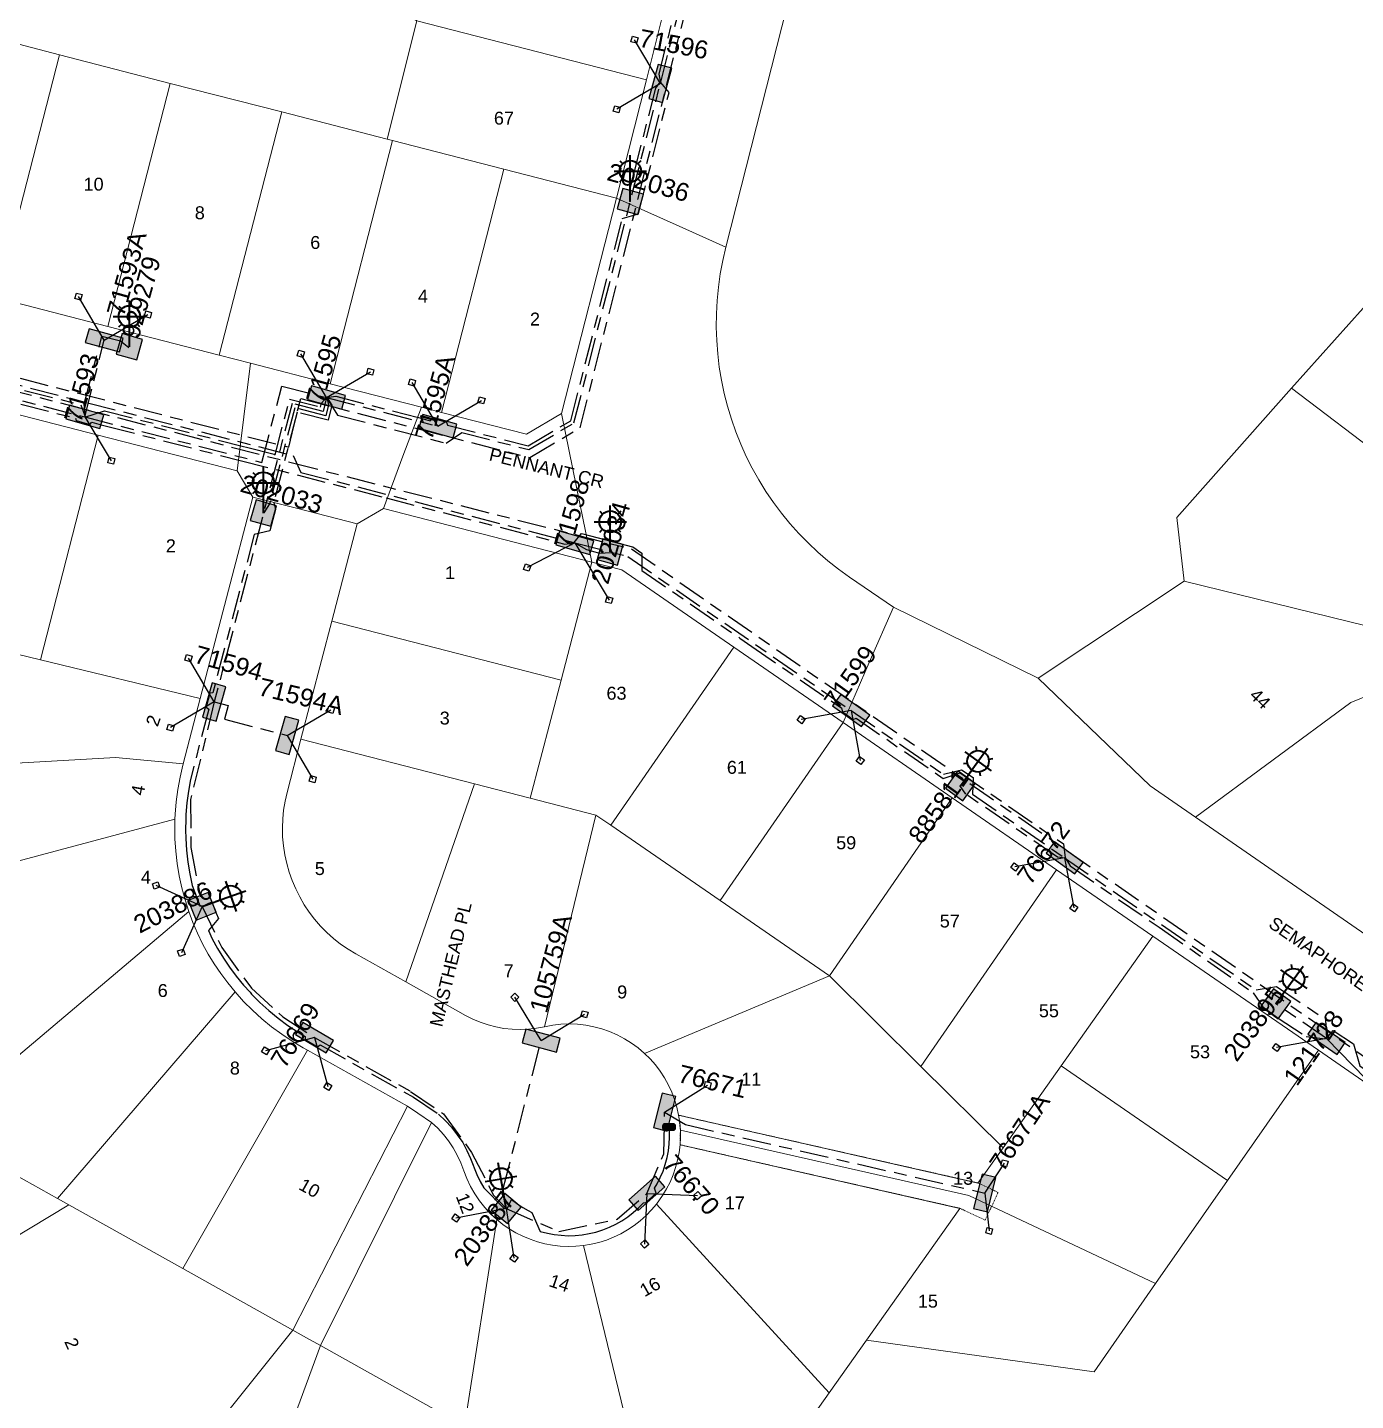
# Model space of a CAD drawing. Header units: metres. Extents: x 301080 to 303013, y 6182698 to 6183880.
# Drawn here: x 302232.2 to 302417.3, y 6183056.8 to 6183248.1 of the extents above; entities that cross this region are included whole.
import ezdxf
from ezdxf.enums import TextEntityAlignment as Align

# ---------------------------------------------------------------- set-up
doc = ezdxf.new("R2010")
doc.units = ezdxf.units.M
for name, pattern in [('Cable Exist UG', [8.2, 4, -1.2, 1.8, -1.2]), ('HIDDEN', [0.375, 0.25, -0.125]), ('HIDDEN2', [0.1875, 0.125, -0.0625])]:
    doc.linetypes.add(name, pattern=pattern)
doc.layers.get('0').update_dxf_attribs({"color": 6})
for name, color, linetype, lineweight in [('Cadastre Land Parcels_SP_EXT', 9, 'Continuous', 5), ('Cadastre Other Property_SP_EXT', 9, 'HIDDEN', 5), ('Cadastre Roads_SP_EXT', 9, 'Continuous', 5)]:
    doc.layers.add(name, color=color, linetype=linetype, lineweight=lineweight)
for name, color, linetype in [('Equip_SL_EXT', 7, 'Continuous'), ('Equip_SP_SL_EXT', 7, 'Continuous'), ('Mains_HV_EXT', 7, 'Continuous'), ('Mains_LV_EXT', 7, 'Continuous'), ('Mains_SL_EXT', 7, 'Continuous'), ('Services_SP_EXT', 7, 'Continuous'), ('SupportsUG_SP_LV_EXT', 7, 'Continuous'), ('SupportsUG_SP_LV_SL_EXT', 7, 'Continuous')]:
    doc.layers.add(name, color=color, linetype=linetype)
doc.styles.add('COLUMN_LABEL', font='arial.ttf')
doc.styles.add('iecARIAL', font='arial.ttf', dxfattribs={"height": 2})
doc.styles.add('POLE_LABEL', font='arial.ttf')
doc.styles.get("Standard").update_dxf_attribs({"font": 'arial.ttf'})

# ---------------------------------------------------------------- blocks, each defined once
blk = doc.blocks.new('COLUMN_EXT')
blk.add_hatch(color=256).paths.add_polyline_path([(-1.49, 1.48), (-1.49, -1.49), (1.48, -1.49), (1.48, 1.48)])
blk.add_lwpolyline([(-1.49, -1.49), (1.48, -1.49), (1.48, 1.48), (-1.49, 1.48)], close=True)
for tag, height, style, flags, p in [('ASSET_NUM', 2.5, 'COLUMN_LABEL', 8, (2, 2)), ('STRUCTURE_PLANT_NUMBER', 0.2, 'POLE_LABEL', 9, (1.81, 0.03)), ('STREET_CODE', 0.2, 'COLUMN_LABEL', 9, (1.81, -0.2))]:
    blk.add_attdef(tag, text='', height=height, dxfattribs=dict(style=style, flags=flags)).set_placement(p, align=Align.MIDDLE_LEFT)
at = {"flags": 9}
for tag, p in [('COLUMN_TYPE', (1.81, -0.4)), ('OWNED_BY', (1.81, -0.6)), ('STATE', (1.81, -0.8)), ('USAGE', (1.81, -1)), ('STREETNAME', (1.81, -1.6)), ('SUBURB', (1.81, -1.8)), ('LEGEND', (1.81, -1.2)), ('LOCATION', (1.81, -1.4)), ('NOTES', (1.81, -2))]:
    blk.add_attdef(tag, text='', height=0.2, dxfattribs=at).set_placement(p, align=Align.MIDDLE_LEFT)
at = {"flags": 1}
blk.add_attdef('Z', (1.81, -2.35), '', height=0.2, dxfattribs=at)
blk = doc.blocks.new('PILLAR_EXT')
blk.add_hatch(color=256).paths.add_polyline_path([(-2.475, 0.99), (-2.475, -0.99), (2.475, -0.99), (2.475, 0.99)])
blk.add_lwpolyline([(-2.475, -0.99), (2.475, -0.99), (2.475, 0.99), (-2.475, 0.99)], close=True)
at = {"style": 'iecARIAL', "flags": 8}
blk.add_attdef('ASSET_NUM', (1.5, 3.5), '', height=2.5, dxfattribs=at)
for tag, p, flags in [('OWNED_BY', (0, -0.2), 9), ('STATE', (0, -0.4), 9), ('SUPPORT_TYPE', (0, -0.6), 9), ('STREETNAME', (0, -1.8), 9), ('SUBURB', (0, -2), 1), ('USAGE', (0, -0.8), 9), ('LEGEND', (0, -1), 9), ('LOCATION', (0, -1.2), 9), ('NOTES', (0, -1.4), 9), ('PARENT', (0, -1.6), 9)]:
    blk.add_attdef(tag, p, '', height=0.2, dxfattribs=dict(flags=flags))
blk = doc.blocks.new('SL_LANTERN_EXT')
at = {"lineweight": 40}
for p, q in [((0, 1.97), (0, 6.47)), ((-2.25, 4.22), (2.25, 4.22)), ((-1.46, 5.68), (-1.06, 5.28)), ((1.46, 5.68), (1.06, 5.28)), ((-1.46, 2.76), (-1.06, 3.16)), ((0, 0), (0, 2.72)), ((1.46, 2.76), (1.06, 3.16))]:
    blk.add_line(p, q, dxfattribs=at)
blk.add_circle((0, 4.22), 1.5, dxfattribs=at)
at = {"style": 'iecARIAL', "flags": 8}
blk.add_attdef('ASSET_NUM', (1.5, 1.5), '', height=2.5, dxfattribs=at)
for tag, p, height, flags in [('OPERATING_VOLTAGE', (0.98, -1.65), 0.2, 9), ('ORIENTATION', (0.98, -1.85), 0.2, 9), ('OWNED_BY', (0.98, -2.05), 0.2, 9), ('CONSTRUCTED_VOLTAGE', (0.98, -0.65), 0.2, 9), ('CONTROL_TYPE', (0.98, -0.85), 0.2, 9), ('LANTERN_PURPOSE', (0.98, -1.05), 0.2, 9), ('LANTERN_TYPE', (0.98, -1.25), 0.2, 9), ('NO_PHASES', (0.98, -1.45), 0.2, 9), ('LNUMBER', (2.18, -3.25), 2.5, 8), ('STATE', (0.98, -2.25), 0.2, 9), ('USAGE', (0.98, -2.45), 0.2, 9), ('CEXIST', (0.98, -2.65), 0.2, 9), ('CNEW', (0.98, -2.85), 0.2, 9), ('CNUMBER', (0.98, -3.05), 0.2, 9), ('CREMOVE', (0.98, -3.25), 0.2, 9), ('CREPLACE', (0.98, -3.45), 0.2, 9), ('LKINGHEIGHT', (0.98, -3.65), 0.2, 9), ('LBRACKET', (0.98, -3.85), 0.2, 9), ('LBRACKETVOCAB', (0.98, -4.05), 0.2, 9), ('LCATEGORY', (0.98, -4.25), 0.2, 9), ('LCHARGE1', (0.98, -4.45), 0.2, 9), ('LCHARGE1PERCENT', (0.98, -4.65), 0.2, 9), ('LCHARGE2', (0.98, -4.85), 0.2, 9), ('LCHARGE2PERCENT', (0.98, -5.05), 0.2, 9), ('LCHARGE3', (0.98, -5.25), 0.2, 9), ('LCHARGE3PERCENT', (0.98, -5.45), 0.2, 9), ('LEXIST', (0.98, -5.65), 0.2, 9), ('LLAMP', (0.98, -5.85), 0.2, 9), ('LLAMPVOCAB', (0.98, -6.05), 0.2, 9), ('LMAST', (0.98, -6.25), 0.2, 9), ('LMASTVOCAB', (0.98, -6.45), 0.2, 9), ('LNEW', (0.98, -6.65), 0.2, 9), ('LANTNUMBER', (0.98, -6.85), 0.2, 9), ('LOUTREACH', (0.98, -7.25), 0.2, 9), ('LOUTREACHVOCAB', (0.98, -7.45), 0.2, 9), ('LRATECODE', (0.98, -7.65), 0.2, 9), ('LREMOVE', (0.98, -7.85), 0.2, 9), ('STREETNAME', (0.98, -9.25), 0.2, 9), ('SUBURB', (0.98, -9.45), 0.2, 1), ('LREPLACE', (0.98, -8.05), 0.2, 9), ('LTYPE', (0.98, -8.25), 0.2, 9), ('LTYPEVOCAB', (0.98, -8.45), 0.2, 9), ('LEGEND', (0.98, -8.65), 0.2, 9), ('LOCATION', (0.98, -8.85), 0.2, 9), ('NOTES', (0.98, -9.05), 0.2, 9)]:
    blk.add_attdef(tag, p, '', height=height, dxfattribs=dict(flags=flags))
blk = doc.blocks.new('CCP_EXT')
at = {"flags": 9}
for tag, p in [('STATE', (0, -1.8)), ('NOTES', (0, -2))]:
    blk.add_attdef(tag, text='', height=0.2, dxfattribs=at).set_placement(p, align=Align.MIDDLE_LEFT)
blk.add_wipeout([(0, 0.57), (0.57, 0), (0, -0.57), (-0.57, 0)])
blk.add_lwpolyline([(-0.57, 0), (0, 0.57), (0.57, 0), (0, -0.57), (-0.57, 0)])
at = {"flags": 1}
blk.add_attdef('Z', (0, 0), '', height=0.2, dxfattribs=at)
at = {"flags": 9}
for tag, p in [('CCP_TYPE', (0, 0)), ('CONSTRUCTED_VOLTAGE', (0, -0.2)), ('OPERATING_VOLTAGE', (0, -0.6)), ('ORIENTATION', (0, -0.8)), ('OWNED_BY', (0, -1)), ('NO_PHASES', (0, -0.4)), ('USAGE', (0, -1.2)), ('LEGEND', (0, -1.4)), ('LIFE_SUPPORT', (0, -1.6))]:
    blk.add_attdef(tag, text='', height=0.2, dxfattribs=at).set_placement(p, align=Align.MIDDLE_LEFT)
blk = doc.blocks.new('SL_STJ_EXT')
h = blk.add_hatch(color=256)
edge = h.paths.add_edge_path()
edge.add_ellipse((-0.59, 0.13), major_axis=(0.226, 0.226), ratio=1, start_angle=45, end_angle=135)
edge.add_line((-0.91, 0.13), (-0.91, -0.13))
edge.add_ellipse((-0.59, -0.13), major_axis=(0.226, 0.226), ratio=1, start_angle=135, end_angle=225)
edge.add_line((-0.59, -0.45), (0.59, -0.45))
edge.add_ellipse((0.59, -0.13), major_axis=(-0.226, 0.226), ratio=1, start_angle=135, end_angle=225)
edge.add_line((0.91, -0.13), (0.91, 0.13))
edge.add_ellipse((0.59, 0.13), major_axis=(-0.226, 0.226), ratio=1, start_angle=225, end_angle=315)
edge.add_line((0.59, 0.45), (-0.59, 0.45))
blk.add_lwpolyline([(-0.91, 0.13), (-0.91, -0.13, 0.414214), (-0.59, -0.45), (0.59, -0.45, 0.414214), (0.91, -0.13), (0.91, 0.13, 0.414214), (0.59, 0.45), (-0.59, 0.45, 0.414214)], format="xyb", close=True)
at = {"flags": 1}
blk.add_attdef('Z', (0, 0), '', height=0.2, dxfattribs=at)
at = {"flags": 9}
for tag, p in [('ORIENTATION', (0, 0)), ('USAGE', (0, -0.2)), ('LEGEND', (0, -0.4)), ('NOTES', (0, -0.6))]:
    blk.add_attdef(tag, text='', height=0.2, dxfattribs=at).set_placement(p, align=Align.MIDDLE_LEFT)

msp = doc.modelspace()

# ---------------------------------------------------------------- linework, layer by layer
at = {"layer": 'Cadastre Land Parcels_SP_EXT', "linetype": 'Continuous'}
for points in [[(302369.26, 6183373.88), (302329.54, 6183217.51), (302329.11, 6183215.65), (302328.77, 6183213.81), (302328.51, 6183211.97), (302328.32, 6183210.11), (302328.22, 6183208.25), (302328.2, 6183206.39), (302328.2, 6183206.39), (302328.26, 6183204.52), (302328.4, 6183202.66), (302328.62, 6183200.81), (302328.93, 6183198.97), (302329.31, 6183197.15), (302329.77, 6183195.34), (302330.31, 6183193.56), (302330.92, 6183191.8), (302331.62, 6183190.07), (302332.38, 6183188.37), (302333.22, 6183186.7), (302334.13, 6183185.08), (302335.12, 6183183.49), (302336.17, 6183181.95), (302337.28, 6183180.46), (302338.46, 6183179.02), (302339.7, 6183177.62), (302341, 6183176.29), (302342.36, 6183175.01), (302343.77, 6183173.79), (302345.24, 6183172.64), (302346.77, 6183171.55), (302352.89, 6183167.33), (302373.05, 6183157.44), (302393.43, 6183170.96), (302392.41, 6183179.84), (302408.39, 6183197.87), (302420.37, 6183211.27)], [(302435.05, 6183177.62), (302408.39, 6183197.87), (302392.41, 6183179.84), (302393.43, 6183170.96), (302423.91, 6183163.49)], [(302183.35, 6182820.48), (302273.05, 6183064.42), (302273.05, 6183064.42), (302271.11, 6183065.5), (302269.18, 6183066.59), (302253.96, 6183047.54), (302234.04, 6183022.72), (302211.45, 6183001.96)], [(302293.13, 6183053.19), (302273.05, 6183064.42), (302219.4, 6182918.54)]]:
    msp.add_lwpolyline(points, dxfattribs=at)
for points in [[(302224.06, 6183285.11), (302178.23, 6183271.91), (302178.58, 6183270.61), (302213.42, 6183280.62), (302219.69, 6183265.9), (302224, 6183255.8), (302227.93, 6183246.6), (302236.65, 6183244.35), (302252.11, 6183240.36), (302267.64, 6183236.37), (302282.33, 6183232.6), (302286.49, 6183249.08), (302224.06, 6183285.11)], [(302320.9, 6183250.5), (302317.01, 6183267.07), (302283.02, 6183260.26), (302286.49, 6183249.08), (302318.47, 6183240.84), (302320.9, 6183250.5)], [(302318.47, 6183240.84), (302286.49, 6183249.08), (302282.33, 6183232.6), (302283.1, 6183232.38), (302298.6, 6183228.39), (302314.28, 6183224.37), (302318.47, 6183240.84)], [(302236.65, 6183244.35), (302227.93, 6183246.6), (302206.35, 6183218.11), (302208.01, 6183217.13), (302209.71, 6183216.22), (302211.45, 6183215.39), (302213.22, 6183214.63), (302215.03, 6183213.95), (302216.86, 6183213.35), (302218.71, 6183212.83), (302227.92, 6183210.46), (302236.65, 6183244.35)], [(302252.11, 6183240.36), (302236.65, 6183244.35), (302227.92, 6183210.46), (302243.41, 6183206.47), (302252.11, 6183240.36)], [(302267.64, 6183236.37), (302252.11, 6183240.36), (302243.41, 6183206.47), (302258.91, 6183202.48), (302267.64, 6183236.37)], [(302282.33, 6183232.6), (302267.64, 6183236.37), (302258.91, 6183202.48), (302263.3, 6183201.35), (302274.41, 6183198.49), (302283.1, 6183232.38), (302282.33, 6183232.6)], [(302298.6, 6183228.39), (302283.1, 6183232.38), (302274.41, 6183198.49), (302287.1, 6183195.22), (302289.9, 6183194.5), (302298.6, 6183228.39)], [(302314.28, 6183224.37), (302298.6, 6183228.39), (302289.9, 6183194.5), (302301.77, 6183191.44), (302306.64, 6183194.32), (302314.28, 6183224.37)], [(302448.4, 6183183.8), (302466.35, 6183201.38), (302448.7, 6183212.28), (302420.37, 6183211.27), (302408.39, 6183197.87), (302435.05, 6183177.62), (302435.29, 6183178.13), (302435.51, 6183178.64), (302435.73, 6183179.15), (302435.95, 6183179.66), (302436.15, 6183180.18), (302436.35, 6183180.7), (302448.35, 6183180.51), (302448.4, 6183183.8)], [(302234.03, 6183160.01), (302242.07, 6183191.31), (302214.97, 6183198.27), (302213.05, 6183198.85), (302201.86, 6183167.8), (302225.19, 6183162.15), (302234.03, 6183160.01)], [(302256.29, 6183154.63), (302263.61, 6183182.69), (302261.45, 6183186.34), (302242.07, 6183191.31), (302234.03, 6183160.01), (302256.29, 6183154.63)], [(302310.86, 6183173.63), (302281.81, 6183181.11), (302278.15, 6183178.95), (302274.61, 6183165.41), (302306.57, 6183157.17), (302310.86, 6183173.63)], [(302330.64, 6183161.79), (302315.05, 6183172.55), (302310.86, 6183173.63), (302306.57, 6183157.17), (302302.28, 6183140.72), (302311.43, 6183138.37), (302313.5, 6183136.94), (302330.64, 6183161.79)], [(302423.91, 6183163.49), (302393.43, 6183170.96), (302373.05, 6183157.44), (302388.69, 6183142.42), (302394.98, 6183138.09), (302416.63, 6183154.05), (302425.87, 6183157.82), (302423.91, 6183163.49)], [(302306.57, 6183157.17), (302274.61, 6183165.41), (302270.32, 6183148.95), (302294.53, 6183142.72), (302302.28, 6183140.72), (302306.57, 6183157.17)], [(302256.29, 6183154.63), (302234.03, 6183160.01), (302225.19, 6183162.15), (302215.97, 6183144.77), (302244.48, 6183146.38), (302253.92, 6183145.52), (302256.29, 6183154.63)], [(302345.87, 6183151.29), (302330.64, 6183161.79), (302313.5, 6183136.94), (302328.73, 6183126.44), (302345.87, 6183151.29)], [(302439.9, 6183150.91), (302427.84, 6183152.15), (302425.87, 6183157.82), (302416.63, 6183154.05), (302394.98, 6183138.09), (302418.74, 6183121.68), (302439.9, 6183150.91)], [(302361.09, 6183140.78), (302345.87, 6183151.29), (302328.73, 6183126.44), (302343.97, 6183115.94), (302361.09, 6183140.78)], [(302294.53, 6183142.72), (302270.32, 6183148.95), (302268.38, 6183141.53), (302268.1, 6183140.31), (302267.9, 6183139.07), (302267.78, 6183137.82), (302267.73, 6183136.57), (302267.77, 6183135.32), (302267.88, 6183134.07), (302268.07, 6183132.83), (302268.33, 6183131.61), (302268.68, 6183130.41), (302269.09, 6183129.23), (302269.59, 6183128.07), (302270.15, 6183126.95), (302270.78, 6183125.87), (302271.47, 6183124.83), (302272.23, 6183123.84), (302273.06, 6183122.89), (302273.94, 6183122), (302274.87, 6183121.16), (302275.85, 6183120.39), (302276.88, 6183119.68), (302277.96, 6183119.03), (302284.93, 6183115.12), (302294.53, 6183142.72)], [(302252.76, 6183137.81), (302252.79, 6183138.5), (302252.93, 6183140.22), (302253.16, 6183141.93), (302253.47, 6183143.63), (302253.86, 6183145.31), (302253.92, 6183145.52), (302244.48, 6183146.38), (302215.97, 6183144.77), (302209.72, 6183133), (302217.45, 6183128.37), (302252.76, 6183137.81)], [(302302.28, 6183140.72), (302294.53, 6183142.72), (302284.93, 6183115.12), (302293.25, 6183110.45), (302294.26, 6183109.93), (302295.31, 6183109.49), (302296.39, 6183109.13), (302297.49, 6183108.84), (302298.61, 6183108.64), (302299.75, 6183108.51), (302300.88, 6183108.48), (302302.02, 6183108.52), (302303.15, 6183108.65), (302304.27, 6183108.86), (302311.43, 6183138.37), (302302.28, 6183140.72)], [(302375.63, 6183130.75), (302361.09, 6183140.78), (302343.97, 6183115.94), (302356.71, 6183103.33), (302375.63, 6183130.75)], [(302254.7, 6183124.91), (302254.17, 6183126.55), (302253.72, 6183128.22), (302253.35, 6183129.91), (302253.07, 6183131.61), (302252.87, 6183133.32), (302252.76, 6183135.05), (302252.73, 6183136.77), (302252.76, 6183137.81), (302217.45, 6183128.37), (302230.37, 6183104.34), (302254.7, 6183124.91)], [(302313.5, 6183136.94), (302311.43, 6183138.37), (302304.27, 6183108.86), (302305.41, 6183109.07), (302306.55, 6183109.2), (302307.71, 6183109.25), (302308.86, 6183109.2), (302310.01, 6183109.08), (302311.14, 6183108.86), (302312.25, 6183108.57), (302313.34, 6183108.19), (302314.4, 6183107.73), (302315.42, 6183107.19), (302316.4, 6183106.58), (302317.33, 6183105.9), (302318.21, 6183105.15), (302343.97, 6183115.94), (302328.73, 6183126.44), (302313.5, 6183136.94)], [(302389.07, 6183121.48), (302375.63, 6183130.75), (302356.71, 6183103.33), (302368.17, 6183091.98), (302376.26, 6183103.4), (302389.07, 6183121.48)], [(302261.15, 6183113.71), (302260.12, 6183114.96), (302259.15, 6183116.27), (302258.24, 6183117.62), (302257.4, 6183119), (302256.62, 6183120.43), (302255.91, 6183121.89), (302255.27, 6183123.39), (302254.7, 6183124.91), (302230.37, 6183104.34), (302218.92, 6183094.69), (302236.39, 6183084.93), (302261.15, 6183113.71)], [(302412.12, 6183105.58), (302389.07, 6183121.48), (302376.26, 6183103.4), (302399.46, 6183087.42), (302412.12, 6183105.58)], [(302356.71, 6183103.33), (302343.97, 6183115.94), (302318.21, 6183105.15), (302319, 6183104.37), (302319.73, 6183103.53), (302320.4, 6183102.65), (302321.01, 6183101.72), (302321.54, 6183100.74), (302322.01, 6183099.74), (302322.4, 6183098.7), (302322.72, 6183097.63), (302322.96, 6183096.52), (302364.68, 6183087.08), (302368.17, 6183091.98), (302356.71, 6183103.33)], [(302271.22, 6183105.6), (302270.61, 6183105.94), (302269.1, 6183106.84), (302267.64, 6183107.81), (302266.23, 6183108.86), (302264.87, 6183109.97), (302263.57, 6183111.15), (302262.32, 6183112.4), (302261.15, 6183113.71), (302236.39, 6183084.93), (302237.96, 6183084.03), (302253.85, 6183075.16), (302271.22, 6183105.6)], [(302285.18, 6183097.78), (302271.22, 6183105.6), (302253.85, 6183075.16), (302269.18, 6183066.59), (302285.18, 6183097.78)], [(302456.84, 6183072.11), (302432.33, 6183091.63), (302412.12, 6183105.58), (302399.46, 6183087.42), (302389.44, 6183073.07), (302380.86, 6183060.76), (302349.16, 6183065.16), (302343.96, 6183057.82), (302327.18, 6183034.15), (302335.22, 6183029.58), (302365.34, 6183012.8), (302379.19, 6183005.08), (302382.9, 6183009.68), (302386.09, 6183013.65), (302393.38, 6183019.59), (302404.57, 6183023.27), (302418.32, 6183026.77), (302427.19, 6183025.1), (302441.25, 6183026.13), (302444.36, 6183023.94), (302456.84, 6183072.11)], [(302218.92, 6183094.69), (302204.34, 6183102.79), (302194.29, 6183065.45), (302198.41, 6183064.03), (302202.44, 6183062.61), (302237.96, 6183084.03), (302236.39, 6183084.93), (302218.92, 6183094.69)], [(302399.46, 6183087.42), (302376.26, 6183103.4), (302368.17, 6183091.98), (302364.68, 6183087.08), (302322.96, 6183096.52), (302323.11, 6183095.5), (302323.2, 6183094.44), (302363.42, 6183085.32), (302389.44, 6183073.07), (302399.46, 6183087.42)], [(302297.61, 6183081.99), (302296.74, 6183082.79), (302295.94, 6183083.66), (302295.2, 6183084.6), (302294.54, 6183085.58), (302293.95, 6183086.61), (302293.45, 6183087.69), (302293.02, 6183088.8), (302292.61, 6183089.89), (302292.11, 6183090.95), (302291.54, 6183091.97), (302290.89, 6183092.94), (302290.17, 6183093.86), (302289.38, 6183094.72), (302288.52, 6183095.53), (302273.05, 6183064.42), (302293.13, 6183053.19), (302297.61, 6183081.99)], [(302389.44, 6183073.07), (302363.42, 6183085.32), (302323.2, 6183094.44), (302323.21, 6183093.42), (302323.16, 6183092.4), (302362.17, 6183083.55), (302349.16, 6183065.16), (302380.86, 6183060.76), (302389.44, 6183073.07)], [(302349.16, 6183065.16), (302362.17, 6183083.55), (302323.16, 6183092.4), (302323.02, 6183091.33), (302322.82, 6183090.27), (302322.54, 6183089.23), (302322.19, 6183088.21), (302321.77, 6183087.21), (302321.28, 6183086.25), (302320.72, 6183085.32), (302319.89, 6183084.15), (302343.96, 6183057.82), (302349.16, 6183065.16)], [(302253.85, 6183075.16), (302237.96, 6183084.03), (302202.44, 6183062.61), (302206.32, 6183053.99), (302253.96, 6183047.54), (302269.18, 6183066.59), (302253.85, 6183075.16)], [(302343.96, 6183057.82), (302319.89, 6183084.15), (302319.18, 6183083.32), (302318.42, 6183082.54), (302317.61, 6183081.81), (302316.74, 6183081.15), (302315.83, 6183080.54), (302314.88, 6183080), (302313.9, 6183079.53), (302312.89, 6183079.13), (302311.85, 6183078.81), (302310.78, 6183078.55), (302309.71, 6183078.35), (302319.02, 6183039.87), (302319.32, 6183038.55), (302327.18, 6183034.15), (302343.96, 6183057.82)], [(302309.71, 6183078.35), (302308.63, 6183078.27), (302307.55, 6183078.25), (302306.46, 6183078.3), (302305.39, 6183078.42), (302304.32, 6183078.62), (302303.28, 6183078.89), (302302.25, 6183079.24), (302301.25, 6183079.66), (302300.28, 6183080.14), (302299.35, 6183080.69), (302298.46, 6183081.31), (302297.61, 6183081.99), (302293.13, 6183053.19), (302319.32, 6183038.55), (302319.02, 6183039.87), (302309.71, 6183078.35)]]:
    msp.add_lwpolyline(points, close=True, dxfattribs=at)
at = {"layer": 'Mains_LV_EXT', "linetype": 'Cable Exist UG'}
for points in [[(302320.41, 6183240.36), (302326.78, 6183265.25), (302332.06, 6183263.89), (302333.71, 6183270.37), (302334.95, 6183271.19), (302336.25, 6183276.32), (302333.92, 6183279.33)], [(302240.18, 6183193.87), (302242.91, 6183204.54)], [(302213.71, 6183192.62), (302217.36, 6183195), (302218.55, 6183199.43), (302240.18, 6183193.87)], [(302273.9, 6183196.56), (302289.4, 6183192.57)], [(302258.23, 6183154.13), (302254.94, 6183140.56), (302254.96, 6183133.83), (302256.56, 6183125.64)], [(302258.23, 6183154.13), (302260.16, 6183153.63), (302259.67, 6183151.74), (302268.38, 6183149.47)], [(302256.56, 6183125.64), (302259.28, 6183119.9), (302263.41, 6183114.24), (302267.78, 6183110.26), (302272.21, 6183107.35)], [(302298.91, 6183083.51), (302298.46, 6183086.14), (302303.8, 6183106.93)], [(302318.54, 6183085.64), (302320.9, 6183091.13), (302321.01, 6183096.97)], [(302298.91, 6183083.51), (302306.25, 6183080.34), (302314.39, 6183082.04), (302318.54, 6183085.64)]]:
    msp.add_lwpolyline(points, dxfattribs=at)
at = {"layer": 'Mains_SL_EXT', "linetype": 'Cable Exist UG'}
for points in [[(302320.49, 6183240.46), (302320.23, 6183241.63), (302320.23, 6183241.63), (302322.35, 6183250.15), (302322.68, 6183251.24), (302322.68, 6183251.24), (302326.42, 6183265.84), (302329.77, 6183264.99), (302330.53, 6183268), (302330.53, 6183268), (302331.58, 6183272.18), (302333.78, 6183272.67), (302333.78, 6183272.67), (302334.94, 6183277.19), (302333.86, 6183279.33)], [(302320.35, 6183240.51), (302319.73, 6183239.71), (302319.73, 6183239.71), (302316.17, 6183225.71), (302316.18, 6183223.86)], [(302240.27, 6183193.79), (302240.12, 6183195.67), (302240.12, 6183195.67), (302242.57, 6183205.13), (302242.57, 6183205.13), (302245.16, 6183204.45), (302246.34, 6183203.56)], [(302209.16, 6183194), (302212.44, 6183202.72), (302212.44, 6183202.72), (302215.91, 6183201.64), (302239.63, 6183195.56), (302240.27, 6183193.79)], [(302273.93, 6183196.54), (302274.15, 6183195.54), (302274.15, 6183195.54), (302273.77, 6183194.02), (302269.45, 6183195.14), (302265.95, 6183181.74), (302265.13, 6183180.49)], [(302308.41, 6183176.37), (302310.1, 6183175.38), (302310.1, 6183175.38), (302311.26, 6183175.06), (302311.93, 6183174.89), (302313.49, 6183174.98)], [(302413.26, 6183107.23), (302414.2, 6183108.35), (302414.2, 6183108.35), (302417.01, 6183106.46), (302417.9, 6183103.42), (302417.9, 6183103.42), (302433.24, 6183092.86), (302458.54, 6183072.66), (302447.86, 6183031.52), (302462.33, 6183027.85), (302462.2, 6183026.07)]]:
    msp.add_lwpolyline(points, dxfattribs=at)
at = {"layer": 'Services_SP_EXT'}
msp.add_lwpolyline([(302431.45, 6183088.53), (302413.26, 6183107.23)], dxfattribs=at)

# ---------------------------------------------------------------- block references
at = {"layer": 'Equip_SL_EXT'}
msp.add_blockref('SL_STJ_EXT', (302321.63, 6183094.89), dxfattribs=at)
at = {"layer": 'Equip_SP_SL_EXT'}
for p in [(302316.22, 6183223.88), (302246.41, 6183203.64), (302265.09, 6183180.45), (302313.42, 6183175.04)]:
    msp.add_blockref('SL_LANTERN_EXT', p, dxfattribs=at)
for p, rotation in [((302362.23, 6183142.44), 324.2517171254479), ((302256.56, 6183125.64), 289.4769257766959), ((302406.2, 6183112.06), 324.2501164862356), ((302298.91, 6183083.51), 9.698702186433758)]:
    msp.add_blockref('SL_LANTERN_EXT', p, dxfattribs=dict(at, rotation=rotation))
at = {"layer": 'SupportsUG_SP_LV_EXT'}
ref = msp.add_blockref('PILLAR_EXT', (302320.41, 6183240.36), dxfattribs=dict(at, rotation=254.5519743055783))
ref.add_attrib('ASSET_NUM', '71596', dxfattribs={"layer": '0', "height": 2.5, "rotation": 349.3372, "style": 'iecARIAL'}).set_placement((302321.91, 6183243.86), align=Align.BOTTOM_CENTER)
ref = msp.add_blockref('PILLAR_EXT', (302242.91, 6183204.54), dxfattribs=dict(at, rotation=164.3462811730446))
ref.add_attrib('ASSET_NUM', '71593A', dxfattribs={"layer": '0', "height": 2.5, "rotation": 74.5039, "style": 'iecARIAL'}).set_placement((302244.41, 6183208.04), align=Align.MIDDLE_LEFT)
ref = msp.add_blockref('PILLAR_EXT', (302273.9, 6183196.56), dxfattribs=dict(at, rotation=164.3452807705451))
ref.add_attrib('ASSET_NUM', '71595', dxfattribs={"layer": '0', "height": 2.5, "rotation": 74.5039, "style": 'iecARIAL'}).set_placement((302275.4, 6183200.06), align=Align.BOTTOM_CENTER)
ref = msp.add_blockref('PILLAR_EXT', (302240.18, 6183193.87), dxfattribs=dict(at, rotation=344.4633490227782))
ref.add_attrib('ASSET_NUM', '71593', dxfattribs={"layer": '0', "height": 2.5, "rotation": 74.5039, "style": 'iecARIAL'}).set_placement((302241.68, 6183197.37), align=Align.BOTTOM_CENTER)
ref = msp.add_blockref('PILLAR_EXT', (302289.4, 6183192.57), dxfattribs=dict(at, rotation=164.3462811730446))
ref.add_attrib('ASSET_NUM', '71595A', dxfattribs={"layer": '0', "height": 2.5, "rotation": 74.5039, "style": 'iecARIAL'}).set_placement((302290.9, 6183196.07), align=Align.BOTTOM_CENTER)
ref = msp.add_blockref('PILLAR_EXT', (302308.48, 6183176.31), dxfattribs=dict(at, rotation=344.4193313128031))
ref.add_attrib('ASSET_NUM', '71598', dxfattribs={"layer": '0', "height": 2.5, "rotation": 74.2785, "style": 'iecARIAL'}).set_placement((302309.98, 6183179.81), align=Align.BOTTOM_CENTER)
ref = msp.add_blockref('PILLAR_EXT', (302258.23, 6183154.13), dxfattribs=dict(at, rotation=254.2042343967751))
ref.add_attrib('ASSET_NUM', '71594', dxfattribs={"layer": '0', "height": 2.5, "rotation": 344.4194, "style": 'iecARIAL'}).set_placement((302259.73, 6183157.63), align=Align.BOTTOM_CENTER)
ref = msp.add_blockref('PILLAR_EXT', (302347, 6183152.94), dxfattribs=dict(at, rotation=324.2481156764499))
ref.add_attrib('ASSET_NUM', '71599', dxfattribs={"layer": '0', "height": 2.5, "rotation": 54.5491, "style": 'iecARIAL'}).set_placement((302348.5, 6183156.44), align=Align.BOTTOM_CENTER)
ref = msp.add_blockref('PILLAR_EXT', (302268.38, 6183149.47), dxfattribs=dict(at, rotation=74.28188638803049))
ref.add_attrib('ASSET_NUM', '71594A', dxfattribs={"layer": '0', "height": 2.5, "rotation": 346.4221, "style": 'iecARIAL'}).set_placement((302269.88, 6183152.97), align=Align.BOTTOM_CENTER)
ref = msp.add_blockref('PILLAR_EXT', (302376.76, 6183132.41), dxfattribs=dict(at, rotation=324.2530176486971))
ref.add_attrib('ASSET_NUM', '76672', dxfattribs={"layer": '0', "height": 2.5, "rotation": 54.2894, "style": 'iecARIAL'}).set_placement((302378.26, 6183135.91), align=Align.BOTTOM_RIGHT)
ref = msp.add_blockref('PILLAR_EXT', (302303.8, 6183106.93), dxfattribs=dict(at, rotation=165.1586080025857))
ref.add_attrib('ASSET_NUM', '105759A', dxfattribs={"layer": '0', "height": 2.5, "rotation": 75.267, "style": 'iecARIAL'}).set_placement((302305.3, 6183110.43), align=Align.BOTTOM_LEFT)
ref = msp.add_blockref('PILLAR_EXT', (302272.21, 6183107.35), dxfattribs=dict(at, rotation=329.1421847439347))
ref.add_attrib('ASSET_NUM', '76669', dxfattribs={"layer": '0', "height": 2.5, "rotation": 59.1784, "style": 'iecARIAL'}).set_placement((302273.71, 6183110.85), align=Align.BOTTOM_RIGHT)
ref = msp.add_blockref('PILLAR_EXT', (302413.26, 6183107.23), dxfattribs=dict(at, rotation=145.6045307281564))
ref.add_attrib('ASSET_NUM', '121728', dxfattribs={"layer": '0', "height": 2.5, "rotation": 55.2007, "style": 'iecARIAL'}).set_placement((302414.76, 6183110.73), align=Align.MIDDLE_RIGHT)
ref = msp.add_blockref('PILLAR_EXT', (302321.01, 6183096.97), dxfattribs=dict(at, rotation=76.15363946447327))
ref.add_attrib('ASSET_NUM', '76671', dxfattribs={"layer": '0', "height": 2.5, "rotation": 346.1174, "style": 'iecARIAL'}).set_placement((302322.51, 6183100.47), align=Align.BOTTOM_LEFT)
ref = msp.add_blockref('PILLAR_EXT', (302365.63, 6183085.68), dxfattribs=dict(at, rotation=76.15363946447327))
ref.add_attrib('ASSET_NUM', '76671A', dxfattribs={"layer": '0', "height": 2.5, "rotation": 56.3451, "style": 'iecARIAL'}).set_placement((302367.13, 6183089.18), align=Align.MIDDLE_LEFT)
ref = msp.add_blockref('PILLAR_EXT', (302318.54, 6183085.64), dxfattribs=dict(at, rotation=41.3106208116594))
ref.add_attrib('ASSET_NUM', '76670', dxfattribs={"layer": '0', "height": 2.5, "rotation": 311.2742, "style": 'iecARIAL'}).set_placement((302320.04, 6183089.14), align=Align.BOTTOM_LEFT)
at = {"layer": 'SupportsUG_SP_LV_SL_EXT'}
ref = msp.add_blockref('COLUMN_EXT', (302316.22, 6183223.88), dxfattribs=dict(at, rotation=254.5539751105771))
ref.add_attrib('ASSET_NUM', '202036', dxfattribs={"layer": '0', "height": 2.5, "rotation": 344.4658, "style": 'COLUMN_LABEL'}).set_placement((302318.22, 6183224.63), align=Align.BOTTOM_CENTER)
ref = msp.add_blockref('COLUMN_EXT', (302246.41, 6183203.64), dxfattribs=dict(at, rotation=164.3472817324353))
ref.add_attrib('ASSET_NUM', '929279', dxfattribs={"layer": '0', "height": 2.5, "rotation": 74.5039, "style": 'COLUMN_LABEL'}).set_placement((302248.41, 6183204.39), align=Align.BOTTOM_LEFT)
ref = msp.add_blockref('COLUMN_EXT', (302265.09, 6183180.45), dxfattribs=dict(at, rotation=254.2025337125256))
ref.add_attrib('ASSET_NUM', '202033', dxfattribs={"layer": '0', "height": 2.5, "rotation": 344.4194, "style": 'COLUMN_LABEL'}).set_placement((302267.09, 6183181.2), align=Align.BOTTOM_CENTER)
ref = msp.add_blockref('COLUMN_EXT', (302313.42, 6183175.04), dxfattribs=dict(at, rotation=344.421332117802))
ref.add_attrib('ASSET_NUM', '202034', dxfattribs={"layer": '0', "height": 2.5, "rotation": 74.2785, "style": 'COLUMN_LABEL'}).set_placement((302315.42, 6183175.79), align=Align.BOTTOM_CENTER)
ref = msp.add_blockref('COLUMN_EXT', (302362.23, 6183142.44), dxfattribs=dict(at, rotation=324.251716921543))
ref.add_attrib('ASSET_NUM', '885811', dxfattribs={"layer": '0', "height": 2.5, "rotation": 54.296, "style": 'COLUMN_LABEL'}).set_placement((302364.23, 6183143.19), align=Align.BOTTOM_RIGHT)
ref = msp.add_blockref('COLUMN_EXT', (302256.56, 6183125.64), dxfattribs=dict(at, rotation=291.9397167962043))
ref.add_attrib('ASSET_NUM', '203886', dxfattribs={"layer": '0', "height": 2.5, "rotation": 26.77, "style": 'COLUMN_LABEL'}).set_placement((302258.56, 6183126.39), align=Align.BOTTOM_RIGHT)
ref = msp.add_blockref('COLUMN_EXT', (302406.2, 6183112.06), dxfattribs=dict(at, rotation=324.2501164862356))
ref.add_attrib('ASSET_NUM', '203895', dxfattribs={"layer": '0', "height": 2.5, "rotation": 53.9926, "style": 'COLUMN_LABEL'}).set_placement((302408.2, 6183112.81), align=Align.BOTTOM_RIGHT)
ref = msp.add_blockref('COLUMN_EXT', (302298.91, 6183083.51), dxfattribs=dict(at, rotation=320.210791309481))
ref.add_attrib('ASSET_NUM', '203887', dxfattribs={"layer": '0', "height": 2.5, "rotation": 53.8943, "style": 'COLUMN_LABEL'}).set_placement((302300.91, 6183084.26), align=Align.BOTTOM_RIGHT)

# ---------------------------------------------------------------- texts
at = {"layer": 'Cadastre Land Parcels_SP_EXT'}
for s, p in [('67', (302297.21, 6183234.61)), ('10', (302240.02, 6183225.41)), ('8', (302255.52, 6183221.42)), ('6', (302271.61, 6183217.28)), ('4', (302286.62, 6183209.8)), ('2', (302302.24, 6183206.6)), ('2', (302251.49, 6183175)), ('1', (302290.4, 6183171.25)), ('63', (302312.9, 6183154.45)), ('3', (302289.66, 6183150.99)), ('61', (302329.68, 6183144.12)), ('59', (302344.91, 6183133.61)), ('5', (302272.25, 6183130.01)), ('4', (302248, 6183128.8)), ('57', (302359.35, 6183122.7)), ('7', (302298.57, 6183115.76)), ('6', (302250.35, 6183113.01)), ('9', (302314.39, 6183112.81)), ('55', (302373.17, 6183110.19)), ('53', (302394.23, 6183104.47)), ('8', (302260.41, 6183102.2)), ('11', (302331.68, 6183100.65)), ('13', (302361.21, 6183086.84)), ('17', (302329.39, 6183083.41)), ('15', (302356.3, 6183069.71))]:
    msp.add_text(s, height=1.8, dxfattribs=at).set_placement(p)
for s, rotation, p in [('44', 316.0469, (302402.37, 6183154.9)), ('2', 71.0984, (302250.35, 6183150.58)), ('4', 79.4368, (302248.38, 6183140.99)), ('10', 330.7226, (302269.86, 6183086.28)), ('12', 290.834, (302291.87, 6183085.25)), ('14', 341.3693, (302304.75, 6183072.73)), ('16', 29.5775, (302318.2, 6183071.14)), ('2', 294.1723, (302237.29, 6183064.99))]:
    msp.add_text(s, height=1.8, rotation=rotation, dxfattribs=at).set_placement(p)
at = {"layer": 'Cadastre Roads_SP_EXT'}
for s, rotation, p in [('PENNANT CR', 346.0925, (302296.42, 6183187.83)), ('MASTHEAD PL', 76.455, (302289.98, 6183108.73)), ('SEMAPHORE RD', 325.3927, (302405.03, 6183122.85))]:
    msp.add_text(s, height=1.8, rotation=rotation, dxfattribs=at).set_placement(p)

# ---------------------------------------------------------------- next in the draw order: block references
at = {"layer": 'Services_SP_EXT'}
for p, rotation in [((302316.8, 6183246.44), 119.4972367208845), ((302314.33, 6183236.75), 209.5338618310139), ((302239.32, 6183210.63), 119.3281686984802), ((302249, 6183208.14), 29.43684354586811), ((302270.31, 6183202.65), 119.3281686984802), ((302279.99, 6183200.16), 29.43684354586811), ((302285.81, 6183198.66), 119.3281686984802), ((302295.49, 6183196.17), 29.43684354586811), ((302243.89, 6183187.76), 300.1009003463429), ((302301.85, 6183172.86), 206.3385762478189), ((302313.27, 6183168.33), 299.8100833397575), ((302254.65, 6183160.23), 119.1480962485818), ((302274.48, 6183153.04), 29.26377391346589), ((302340.05, 6183151.67), 189.1957790577548), ((302252.13, 6183150.55), 209.1848213989608), ((302348.28, 6183145.99), 279.2320340189588), ((302271.96, 6183143.37), 299.2273488838365), ((302369.81, 6183131.13), 189.1971796212538), ((302250.12, 6183128.54), 154.5253298360938), ((302378.04, 6183125.45), 279.2334445864831), ((302253.65, 6183119.18), 244.5620549864728), ((302309.84, 6183110.61), 30.24917037540916), ((302265.39, 6183105.49), 194.0878473202409), ((302406.3, 6183105.96), 189.196679420004), ((302274.08, 6183100.53), 284.1240722693701), ((302326.99, 6183100.74), 31.13552698990835), ((302368.37, 6183089.83), 29.39182543339356), ((302325.6, 6183085.32), 356.2923082565949), ((302291.9, 6183082.2), 189.3456393521698), ((302366.24, 6183080.41), 301.4171299148493), ((302318.22, 6183078.57), 266.2561033155155), ((302300.01, 6183076.6), 277.8189754925325)]:
    msp.add_blockref('CCP_EXT', p, dxfattribs=dict(at, rotation=rotation))
msp.add_blockref('CCP_EXT', (302300.12, 6183112.97), dxfattribs=at)

# ---------------------------------------------------------------- next in the draw order: linework, layer by layer
at = {"layer": 'Cadastre Other Property_SP_EXT', "linetype": 'HIDDEN2'}
msp.add_lwpolyline([(302322.96, 6183096.53), (302323.2, 6183094.45), (302323.16, 6183092.41), (302362.16, 6183083.56), (302365.68, 6183081.91), (302367.49, 6183085.77), (302364.68, 6183087.09), (302322.96, 6183096.53)], close=True, dxfattribs=at)
at = {"layer": 'Cadastre Roads_SP_EXT', "linetype": 'Continuous'}
for points in [[(302327.31, 6183434.73), (302354.12, 6183384.73), (302355.91, 6183374.01), (302329.07, 6183268.35), (302327.33, 6183275.71), (302323.59, 6183261), (302320.9, 6183250.5), (302318.47, 6183240.84), (302314.28, 6183224.37), (302323.01, 6183220.44), (302329.54, 6183217.51), (302369.26, 6183373.88), (302367.91, 6183382), (302367.61, 6183381.83), (302338.92, 6183434.38)], [(302214.97, 6183198.27), (302242.07, 6183191.31), (302261.45, 6183186.34), (302262.38, 6183193.88), (302263.3, 6183201.35), (302258.91, 6183202.48), (302243.41, 6183206.47), (302227.92, 6183210.46)]]:
    msp.add_lwpolyline(points, dxfattribs=at)
for points in [[(302289.9, 6183194.5), (302287.1, 6183195.22), (302284.54, 6183188.38), (302281.81, 6183181.11), (302310.86, 6183173.63), (302308.73, 6183184.05), (302306.64, 6183194.32), (302301.77, 6183191.44), (302289.9, 6183194.5)], [(302278.15, 6183178.95), (302269.68, 6183181.13), (302263.61, 6183182.69), (302256.29, 6183154.63), (302253.86, 6183145.31), (302253.47, 6183143.63), (302253.16, 6183141.93), (302252.93, 6183140.22), (302252.79, 6183138.5), (302252.76, 6183137.81), (302252.73, 6183136.77), (302252.76, 6183135.05), (302252.87, 6183133.32), (302253.07, 6183131.61), (302253.35, 6183129.91), (302253.72, 6183128.22), (302254.17, 6183126.55), (302254.7, 6183124.91), (302255.27, 6183123.39), (302255.91, 6183121.89), (302256.62, 6183120.43), (302257.4, 6183119), (302258.24, 6183117.62), (302259.15, 6183116.27), (302260.12, 6183114.96), (302261.15, 6183113.71), (302262.32, 6183112.4), (302263.57, 6183111.15), (302264.87, 6183109.97), (302266.23, 6183108.86), (302267.64, 6183107.81), (302269.1, 6183106.84), (302270.61, 6183105.94), (302271.22, 6183105.6), (302285.18, 6183097.78), (302286.62, 6183096.81), (302288.52, 6183095.53), (302289.38, 6183094.72), (302290.17, 6183093.86), (302290.89, 6183092.94), (302291.54, 6183091.97), (302292.11, 6183090.95), (302292.61, 6183089.89), (302293.02, 6183088.8), (302293.45, 6183087.69), (302293.95, 6183086.61), (302294.54, 6183085.58), (302295.2, 6183084.6), (302295.94, 6183083.66), (302296.74, 6183082.79), (302297.61, 6183081.99), (302298.46, 6183081.31), (302299.35, 6183080.69), (302300.28, 6183080.14), (302301.25, 6183079.66), (302302.25, 6183079.24), (302303.28, 6183078.89), (302304.32, 6183078.62), (302305.39, 6183078.42), (302306.46, 6183078.3), (302307.55, 6183078.25), (302308.63, 6183078.27), (302309.71, 6183078.35), (302310.78, 6183078.55), (302311.85, 6183078.81), (302312.89, 6183079.13), (302313.9, 6183079.53), (302314.88, 6183080), (302315.83, 6183080.54), (302316.74, 6183081.15), (302317.61, 6183081.81), (302318.42, 6183082.54), (302319.18, 6183083.32), (302319.89, 6183084.15), (302320.72, 6183085.32), (302321.28, 6183086.25), (302321.77, 6183087.21), (302322.19, 6183088.21), (302322.54, 6183089.23), (302322.82, 6183090.27), (302323.02, 6183091.33), (302323.16, 6183092.4), (302323.21, 6183093.42), (302323.2, 6183094.44), (302323.11, 6183095.5), (302322.96, 6183096.52), (302322.72, 6183097.63), (302322.4, 6183098.7), (302322.01, 6183099.74), (302321.54, 6183100.74), (302321.01, 6183101.72), (302320.4, 6183102.65), (302319.73, 6183103.53), (302319, 6183104.37), (302318.21, 6183105.15), (302317.33, 6183105.9), (302316.4, 6183106.58), (302315.42, 6183107.19), (302314.4, 6183107.73), (302313.34, 6183108.19), (302312.25, 6183108.57), (302311.14, 6183108.86), (302310.01, 6183109.08), (302308.86, 6183109.2), (302307.71, 6183109.25), (302306.55, 6183109.2), (302305.41, 6183109.07), (302304.27, 6183108.86), (302303.15, 6183108.65), (302302.02, 6183108.52), (302300.88, 6183108.48), (302299.75, 6183108.51), (302298.61, 6183108.64), (302297.49, 6183108.84), (302296.39, 6183109.13), (302295.31, 6183109.49), (302294.26, 6183109.93), (302293.25, 6183110.45), (302284.93, 6183115.12), (302277.96, 6183119.03), (302276.88, 6183119.68), (302275.85, 6183120.39), (302274.87, 6183121.16), (302273.94, 6183122), (302273.06, 6183122.89), (302272.23, 6183123.84), (302271.47, 6183124.83), (302270.78, 6183125.87), (302270.15, 6183126.95), (302269.59, 6183128.07), (302269.09, 6183129.23), (302268.68, 6183130.41), (302268.33, 6183131.61), (302268.07, 6183132.83), (302267.88, 6183134.07), (302267.77, 6183135.32), (302267.73, 6183136.57), (302267.78, 6183137.82), (302267.9, 6183139.07), (302268.1, 6183140.31), (302268.38, 6183141.53), (302270.32, 6183148.95), (302274.61, 6183165.41), (302278.15, 6183178.95)], [(302373.05, 6183157.44), (302352.89, 6183167.33), (302349.51, 6183159.62), (302345.87, 6183151.29), (302361.09, 6183140.78), (302375.63, 6183130.75), (302389.07, 6183121.48), (302412.12, 6183105.58), (302432.33, 6183091.63), (302456.84, 6183072.11), (302463.98, 6183082.69), (302470.19, 6183091.88), (302451.96, 6183102.5), (302433.73, 6183113.12), (302419.78, 6183120.98), (302418.74, 6183121.68), (302394.98, 6183138.09), (302388.69, 6183142.42), (302373.05, 6183157.44)]]:
    msp.add_lwpolyline(points, close=True, dxfattribs=at)
at = {"layer": 'Mains_HV_EXT', "linetype": 'Cable Exist UG'}
for points in [[(302215.28, 6183203.33), (302268.64, 6183189.64), (302270.28, 6183196.43), (302302.23, 6183188.2), (302309.24, 6183192.35), (302328.65, 6183269.23)], [(302218.63, 6183200.45), (302220.94, 6183199.93), (302268.78, 6183187.56), (302316.38, 6183175.46), (302427.42, 6183098.54), (302434.1, 6183093.92), (302438.58, 6183090.37), (302460.24, 6183073.25), (302459.7, 6183071.17), (302449.96, 6183032.94), (302465.53, 6183029.05), (302471.96, 6183030.46)]]:
    msp.add_lwpolyline(points, dxfattribs=at)
at = {"layer": 'Mains_LV_EXT', "linetype": 'Cable Exist UG'}
for points in [[(302273.9, 6183196.56), (302275.41, 6183194.11), (302290.55, 6183190.21), (302292.74, 6183191.71), (302302.08, 6183189.3), (302308.37, 6183193.03), (302320.41, 6183240.36)], [(302213.71, 6183192.62), (302216.74, 6183201.96), (302269.25, 6183188.48), (302270.29, 6183186.14), (302308.48, 6183176.31)], [(302240.18, 6183193.87), (302264.87, 6183187.53), (302267.65, 6183198.17), (302273.9, 6183196.56)], [(302273.9, 6183196.56), (302273.4, 6183194.62), (302269.08, 6183195.74), (302258.23, 6183154.13)], [(302308.48, 6183176.31), (302315.89, 6183174.41), (302347, 6183152.94)], [(302347, 6183152.94), (302359.86, 6183144.07), (302362.36, 6183144.67), (302364, 6183143.6), (302363.91, 6183141.28), (302376.76, 6183132.41)], [(302376.76, 6183132.41), (302403.44, 6183114.01), (302406.27, 6183114.46), (302413.13, 6183109.88), (302413.26, 6183107.23)], [(302272.21, 6183107.35), (302285.6, 6183099.85), (302290.17, 6183096.71), (302294.11, 6183091.35), (302297.15, 6183085.38), (302298.91, 6183083.51)], [(302321.01, 6183096.97), (302323.93, 6183095.22), (302365.63, 6183085.68)]]:
    msp.add_lwpolyline(points, dxfattribs=at)
at = {"layer": 'Mains_SL_EXT', "linetype": 'Cable Exist UG'}
for points in [[(302273.89, 6183196.58), (302275.16, 6183196.75), (302275.16, 6183196.75), (302286.72, 6183193.77), (302288.31, 6183193.34), (302288.67, 6183193.68), (302290.6, 6183193.15), (302290.73, 6183192.72), (302290.73, 6183192.72), (302301.99, 6183189.82), (302307.93, 6183193.34), (302315.11, 6183221.53), (302317.35, 6183222.19), (302317.35, 6183222.19), (302321.63, 6183239.09), (302320.49, 6183240.46)], [(302209.12, 6183193.98), (302214.29, 6183200.06), (302214.29, 6183200.06), (302215.38, 6183199.72), (302238.88, 6183193.7), (302238.99, 6183193.35), (302240.91, 6183192.82), (302241.16, 6183193.11), (302242.46, 6183192.78), (302243.24, 6183192.57), (302243.24, 6183192.57), (302261.84, 6183187.81), (302282.2, 6183182.58), (302282.2, 6183182.58), (302307.12, 6183176.14), (302308.37, 6183176.29)], [(302240.22, 6183193.85), (302242.94, 6183194.71), (302242.94, 6183194.71), (302262.3, 6183189.75), (302262.72, 6183189.65), (302262.72, 6183189.65), (302266.6, 6183188.65), (302266.71, 6183188.57), (302266.71, 6183188.57), (302268.73, 6183196.33), (302273.05, 6183195.23), (302273.19, 6183195.77), (302273.89, 6183196.58)], [(302273.93, 6183196.6), (302274.64, 6183195.49), (302274.64, 6183195.49), (302274.12, 6183193.43), (302269.8, 6183194.51), (302266.52, 6183181.95), (302266.79, 6183180.98), (302266.79, 6183180.98), (302265.99, 6183177.98), (302263.82, 6183177.49), (302263.82, 6183177.49), (302258.05, 6183155.42), (302257.63, 6183155.35), (302257.11, 6183153.42), (302257.46, 6183153.14), (302257.46, 6183153.14), (302255.33, 6183144.95), (302254.93, 6183143.31), (302254.63, 6183141.69), (302254.43, 6183140.07), (302254.29, 6183138.43), (302254.27, 6183137.77), (302254.24, 6183136.29), (302254.24, 6183136.29), (302254.26, 6183135.11), (302254.36, 6183133.47), (302254.54, 6183131.81), (302254.82, 6183130.19), (302255.18, 6183128.55), (302256.28, 6183125.62)], [(302308.37, 6183176.29), (302309.43, 6183177.6), (302309.43, 6183177.6), (302311.74, 6183177), (302312.64, 6183176.78), (302312.64, 6183176.78), (302316.58, 6183175.76), (302317.84, 6183174.88), (302317.83, 6183172.47), (302317.83, 6183172.47), (302331.51, 6183163.03), (302333.17, 6183161.88), (302333.17, 6183161.88), (302345.71, 6183153.23), (302345.73, 6183152.79), (302347.28, 6183151.68), (302347.68, 6183151.88), (302347.68, 6183151.88), (302359.85, 6183143.47), (302362.2, 6183144.26), (302362.2, 6183144.26), (302376.59, 6183134.34), (302376.84, 6183132.42)], [(302376.82, 6183132.38), (302375.77, 6183132.49), (302375.77, 6183132.49), (302362.97, 6183141.29), (302362.17, 6183142.47)], [(302376.84, 6183132.42), (302377.53, 6183131.28), (302377.53, 6183131.28), (302389.93, 6183122.72), (302403.02, 6183113.61), (302403.02, 6183113.61), (302404.38, 6183111.62), (302406.51, 6183110.08), (302410.44, 6183107.51), (302413.08, 6183107.16)], [(302256.52, 6183125.62), (302257.89, 6183126.25), (302257.89, 6183126.25), (302258.52, 6183124.68), (302258.85, 6183123.96), (302257.44, 6183122.27), (302257.44, 6183122.27), (302257.95, 6183121.13), (302258.71, 6183119.75), (302259.51, 6183118.41), (302260.37, 6183117.15), (302261.31, 6183115.89), (302262.31, 6183114.65), (302263.23, 6183113.66), (302263.23, 6183113.66), (302263.43, 6183113.41), (302264.61, 6183112.23), (302265.85, 6183111.12), (302267.15, 6183110.04), (302268.49, 6183109.03), (302269.91, 6183108.1), (302270.91, 6183107.5), (302270.92, 6183107.1), (302272.64, 6183106.07), (302272.99, 6183106.33), (302272.99, 6183106.33), (302285.99, 6183099.03), (302289.47, 6183096.69), (302290.45, 6183095.77), (302291.29, 6183094.87), (302292.11, 6183093.81), (302292.87, 6183092.71), (302293.45, 6183091.63), (302293.97, 6183090.51), (302294.83, 6183088.27), (302295.29, 6183087.31), (302295.83, 6183086.39), (302298.75, 6183083.41)], [(302413.26, 6183107.23), (302406.2, 6183112.06)], [(302299.01, 6183083.41), (302299.68, 6183084.8), (302299.68, 6183084.8), (302300.55, 6183084.13), (302301.23, 6183083.65), (302301.97, 6183083.23), (302302.51, 6183082.95), (302303.66, 6183080.34), (302303.66, 6183080.34), (302304.66, 6183080.08), (302305.6, 6183079.9), (302306.58, 6183079.8), (302307.56, 6183079.74), (302308.54, 6183079.78), (302309.5, 6183079.84), (302310.48, 6183080.02), (302311.44, 6183080.24), (302312.38, 6183080.56), (302313.3, 6183080.92), (302314.2, 6183081.34), (302315.06, 6183081.82), (302315.86, 6183082.36), (302316.64, 6183082.98), (302317.38, 6183083.62), (302318.06, 6183084.32), (302318.39, 6183084.35), (302319.82, 6183085.68), (302319.59, 6183086.35), (302319.96, 6183086.96), (302320.4, 6183087.84), (302320.78, 6183088.74), (302321.1, 6183089.66), (302321.36, 6183090.62), (302321.54, 6183091.58), (302321.66, 6183092.52), (302321.7, 6183093.44), (302321.7, 6183094.38), (302321.66, 6183094.9)]]:
    msp.add_lwpolyline(points, dxfattribs=at)
at = {"layer": 'Services_SP_EXT'}
for points in [[(302320.41, 6183240.36), (302316.8, 6183246.44)], [(302320.41, 6183240.36), (302314.33, 6183236.75)], [(302242.91, 6183204.54), (302239.32, 6183210.63)], [(302242.91, 6183204.54), (302249, 6183208.14)], [(302273.9, 6183196.56), (302270.31, 6183202.65)], [(302273.9, 6183196.56), (302279.99, 6183200.16)], [(302289.4, 6183192.57), (302285.81, 6183198.66)], [(302289.4, 6183192.57), (302295.49, 6183196.17)], [(302240.18, 6183193.87), (302243.89, 6183187.76)], [(302308.48, 6183176.31), (302301.85, 6183172.86)], [(302308.48, 6183176.31), (302313.27, 6183168.33)], [(302258.23, 6183154.13), (302254.65, 6183160.23)], [(302258.23, 6183154.13), (302252.13, 6183150.55)], [(302268.38, 6183149.47), (302274.48, 6183153.04)], [(302347, 6183152.94), (302340.05, 6183151.67)], [(302347, 6183152.94), (302348.28, 6183145.99)], [(302268.38, 6183149.47), (302271.96, 6183143.37)], [(302376.76, 6183132.41), (302369.81, 6183131.13)], [(302376.76, 6183132.41), (302378.04, 6183125.45)], [(302256.56, 6183125.64), (302250.12, 6183128.54)], [(302256.56, 6183125.64), (302253.65, 6183119.18)], [(302303.8, 6183106.93), (302300.12, 6183112.97)], [(302303.8, 6183106.93), (302309.84, 6183110.61)], [(302272.21, 6183107.35), (302265.39, 6183105.49)], [(302272.21, 6183107.35), (302274.08, 6183100.53)], [(302413.26, 6183107.23), (302406.3, 6183105.96)], [(302321.01, 6183096.97), (302326.99, 6183100.74)], [(302365.63, 6183085.68), (302368.37, 6183089.83)], [(302318.54, 6183085.64), (302318.22, 6183078.57)], [(302318.54, 6183085.64), (302325.6, 6183085.32)], [(302365.63, 6183085.68), (302366.24, 6183080.41)], [(302298.91, 6183083.51), (302291.9, 6183082.2)], [(302298.91, 6183083.51), (302300.01, 6183076.6)]]:
    msp.add_lwpolyline(points, dxfattribs=at)

doc.saveas('drawing.dxf')
